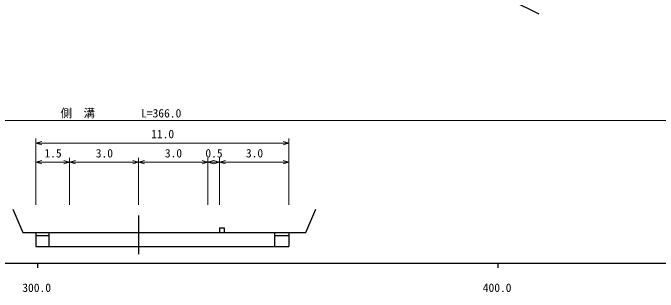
# Model space of a CAD drawing. Units: millimetres, scale not verified. Extents: x 40000 to 680000, y 20000 to 380000.
# Drawn here: x 362682 to 502804, y 198715 to 259358 of the extents above; entities that cross this region are included whole.
import ezdxf
from ezdxf.enums import TextEntityAlignment as Align

# ---------------------------------------------------------------- set-up
doc = ezdxf.new("R2010")
doc.units = ezdxf.units.MM
doc.header["$LTSCALE"] = 1000
for name, color, linetype, lineweight in [('M-BGD', 7, 'Continuous', 25), ('M-STR-HTXT', 7, 'Continuous', 13), ('M-TTL-BAND', 7, 'Continuous', 25)]:
    doc.layers.add(name, color=color, linetype=linetype, lineweight=lineweight)
doc.styles.add('ＭＳ ゴシック', font='')
doc.styles.get('ＭＳ ゴシック').set_extended_font_data('MS Gothic')

msp = doc.modelspace()

# ---------------------------------------------------------------- linework, layer by layer
at = {"layer": 'M-BGD'}
for p, q in [((476995, 259056), (470979, 262021)), ((362692, 216750), (364853, 211687)), ((426284, 211687), (428444, 216750)), ((389978, 215332), (389978, 206961)), ((364853, 211687), (426284, 211687)), ((367681, 211687), (367681, 208649)), ((370456, 211687), (370456, 208649)), ((407584, 212699), (407584, 211687)), ((407584, 212699), (408530, 212699)), ((408530, 212699), (408530, 211687)), ((419533, 208649), (419533, 211687)), ((422620, 211687), (422620, 208649)), ((367681, 211012), (370456, 211012)), ((419533, 211012), (422620, 211012)), ((367681, 208649), (422620, 208649))]:
    msp.add_line(p, q, dxfattribs=at)
at = {"layer": 'M-STR-HTXT'}
for p, q in [((568816, 236000), (203362, 236000)), ((367681, 217656), (367681, 232086)), ((422620, 232086), (422620, 217656)), ((367681, 231086), (422620, 231086)), ((375006, 227909), (375006, 217656)), ((389978, 227909), (389978, 217656)), ((405014, 227909), (405014, 217656)), ((407584, 227909), (407584, 217656)), ((367681, 226909), (375006, 226909)), ((375006, 226909), (389978, 226909)), ((389978, 226909), (405014, 226909)), ((405014, 226909), (407584, 226909)), ((407584, 226909), (422620, 226909))]:
    msp.add_line(p, q, dxfattribs=at)
for points in [[(368931, 230727), (367681, 231086), (368931, 231442)], [(421370, 231445), (422620, 231086), (421370, 230730)], [(368931, 226550), (367681, 226909), (368931, 227266)], [(373756, 227269), (375006, 226909), (373756, 226553)], [(376256, 226550), (375006, 226909), (376256, 227266)], [(388728, 227269), (389978, 226909), (388728, 226553)], [(391228, 226550), (389978, 226909), (391228, 227266)], [(403764, 227269), (405014, 226909), (403764, 226553)], [(406264, 226550), (405014, 226909), (406264, 227266)], [(406334, 227269), (407584, 226909), (406334, 226553)], [(408834, 226550), (407584, 226909), (408834, 227266)], [(421370, 227269), (422620, 226909), (421370, 226553)]]:
    msp.add_lwpolyline(points, dxfattribs=at)
at = {"layer": 'M-TTL-BAND'}
for p, q in [((40000, 205000), (579000, 205000)), ((368000, 205000), (368000, 204000)), ((468000, 205000), (468000, 204000))]:
    msp.add_line(p, q, dxfattribs=at)

# ---------------------------------------------------------------- texts
at = {"layer": 'M-STR-HTXT', "style": 'ＭＳ ゴシック'}
for s, p in [('側\u3000溝\u3000\u3000\u3000\u3000L=366.0', (373026, 236100)), ('11.0', (392713, 231586)), ('1.5', (369531, 227409)), ('3.0', (380679, 227409)), ('3.0', (395683, 227409)), ('0.5', (404486, 227409)), ('3.0', (413289, 227409))]:
    msp.add_text(s, height=1833, dxfattribs=at).set_placement(p, align=Align.BOTTOM_LEFT)
at = {"layer": 'M-TTL-BAND', "style": 'ＭＳ ゴシック'}
for s, p in [('300.0', (367844, 198195)), ('400.0', (467844, 198195))]:
    msp.add_text(s, height=1833, dxfattribs=at).set_placement(p, align=Align.BOTTOM_CENTER)

doc.saveas('drawing.dxf')
